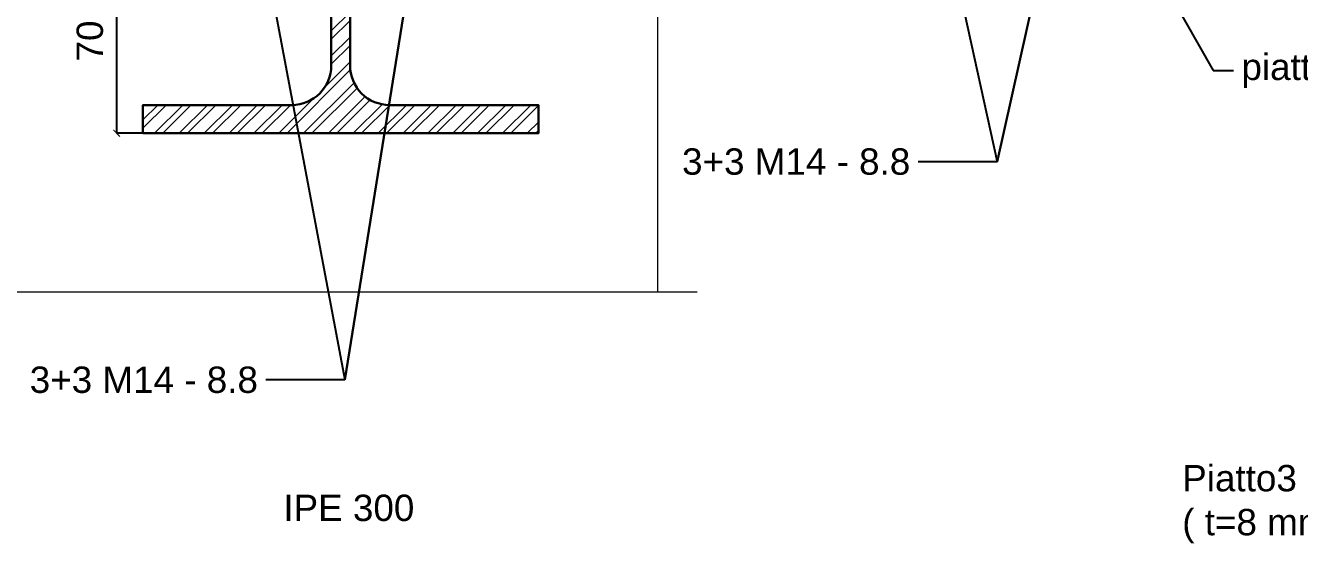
# Model space of a CAD drawing. Header units: millimetres. Extents: x 1415 to 3549, y 2194 to 4677.
# Drawn here: x 1782.9472 to 1783.4305, y 2312.5387 to 2312.7356 of the extents above; entities that cross this region are included whole.
import ezdxf
from ezdxf import colors
from ezdxf.entities.mleader import LeaderData, LeaderLine
from ezdxf.math import Vec2, Vec3

# ---------------------------------------------------------------- set-up
doc = ezdxf.new("R2010")
doc.units = ezdxf.units.MM
doc.linetypes.add('ACAD_ISO02W100', pattern=[15, 12, -3])
doc.linetypes.add('DASHDOT', pattern=[1, 0.5, -0.25, 0, -0.25])
doc.layers.get('0').update_dxf_attribs({"plot": 0})
for name, color, linetype, lineweight in [('Layer3', 7, 'Continuous', 15), ('Layer4', 7, 'Continuous', 15), ('quote', 252, 'Continuous', 5), ('sezionato particolari', 7, 'Continuous', 30), ('sezione', 18, 'ACAD_ISO02W100', 20)]:
    doc.layers.add(name, color=color, linetype=linetype, lineweight=lineweight)
doc.layers.add('retini', color=7, linetype='DASHDOT', lineweight=9, true_color=0x636466)
doc.styles.get("Standard").update_dxf_attribs({"font": 'arial.ttf'})
doc.dimstyles.new('quote acciaio', dxfattribs={"dimtxt": 0.01, "dimasz": 0.0025, "dimexe": 0, "dimexo": 0, "dimgap": 0.005, "dimtad": 2, "dimdec": 0, "dimlfac": 1000, "dimzin": 0, "dimdsep": 46, "dimtxsty": 'Standard', "dimblk": 'ARCHTICK', "dimcen": 0, "dimclre": 252, "dimadec": 0, "dimazin": 0, "dimtfac": 1, "dimtdec": 0, "dimtofl": 0, "dimtmove": 0, "dimatfit": 3, "dimfxl": 0.01, "dimfxlon": 1, "dimtolj": 1, "dimtzin": 0, "dimarcsym": 0})

# ---------------------------------------------------------------- blocks, each defined once
blk = doc.blocks.new('_ArchTick')
at = {"color": 0, "linetype": 'ByBlock', "const_width": 0.15}
blk.add_lwpolyline([(-0.5, -0.5), (0.5, 0.5)], dxfattribs=at)
blk = doc.blocks.new('*D648')
at = {"layer": 'Defpoints', "color": 0, "transparency": 16777216}
for p in [(1783.009397289673, 2312.764707761384), (1782.981732810331, 2312.694707761384), (1783.020847289674, 2312.694707761384)]:
    blk.add_point(p, dxfattribs=at)
at = {"layer": 'quote', "color": 252, "lineweight": -2, "transparency": 16777216}
for p, q in [((1782.991732810331, 2312.764707761384), (1782.981732810331, 2312.764707761384)), ((1782.991732810331, 2312.694707761384), (1782.981732810331, 2312.694707761384))]:
    blk.add_line(p, q, dxfattribs=at)
at = {"layer": 'quote', "color": 0, "linetype": 'Continuous', "lineweight": -2, "transparency": 16777216}
blk.add_line((1782.981732810331, 2312.764707761384), (1782.981732810331, 2312.694707761384), dxfattribs=at)
at = {"layer": 'quote', "color": 0, "lineweight": -2, "transparency": 16777216, "xscale": 0.0025, "yscale": 0.0025, "zscale": 0.0025}
for p, rotation in [((1782.981732810331, 2312.764707761384), 90), ((1782.981732810331, 2312.694707761384), 270)]:
    blk.add_blockref('_ArchTick', p, dxfattribs=dict(at, rotation=rotation))
at = {"layer": 'quote', "color": 0, "transparency": 16777216, "insert": (1782.971627080454, 2312.729707761383), "char_height": 0.01, "attachment_point": 5, "rotation": 90}
blk.add_mtext('\\A1;70', dxfattribs=at)

msp = doc.modelspace()

# ---------------------------------------------------------------- hatches: boundary and pattern name
at = {"layer": 'retini', "transparency": 33554687}
h = msp.add_hatch(dxfattribs=at)
h.set_pattern_fill('ANSI32', color=256, scale=0.0007)
h.set_pattern_definition([(45, (0, 0), (-0.004714634463561306, 0.004714634463561306), []), (45, (0.003143091, 0), (-0.004714634463561306, 0.004714634463561306), [])])
h.paths.add_polyline_path([(1783.141732810321, 2312.994707761384), (1783.066732810321, 2312.994707761384), (1782.991732810321, 2312.994707761384), (1782.991732810321, 2312.984007761384), (1783.048182810321, 2312.984007761384, -0.414213562373095), (1783.063182810321, 2312.969007761384), (1783.063182810321, 2312.862392795797), (1783.070282810321, 2312.862392795797), (1783.070282810321, 2312.969007761384, -0.4142135623730951), (1783.085282810321, 2312.984007761384), (1783.141732810321, 2312.984007761384)])
h.paths.add_polyline_path([(1783.070282810321, 2312.844707761384), (1783.070282810321, 2312.862392795797), (1783.063182810321, 2312.862392795797), (1783.063182810321, 2312.844707761384), (1783.063182810321, 2312.720407761384, -0.4041098915584808), (1783.04870199001, 2312.705416748995), (1783.050719173846, 2312.694707761384), (1783.066732810321, 2312.694707761384), (1783.08335130506, 2312.694707761384), (1783.085066925192, 2312.70540931501, -0.4100042529886757), (1783.070282810321, 2312.720407761384)])
h.paths.add_polyline_path([(1783.141732810321, 2312.705407761384), (1783.085066676123, 2312.705407761384), (1783.08335130506, 2312.694707761384), (1783.141732810321, 2312.694707761384)])
h.paths.add_polyline_path([(1783.04870199001, 2312.705416748995, -0.008654939544417447), (1783.048182810321, 2312.705407761384), (1782.991732810321, 2312.705407761384), (1782.991732810321, 2312.694707761384), (1783.050719173846, 2312.694707761384)])
h.paths.add_polyline_path([(1782.988858584803, 2312.800190958198), (1782.988858584803, 2312.885184136916), (1782.968251490669, 2312.885184136916), (1782.968251490669, 2312.800190958198)], flags=9)
h.paths.add_polyline_path([(1782.982002250986, 2312.719441731369), (1782.982002250986, 2312.739980612679), (1782.961395156852, 2312.739980612679), (1782.961395156852, 2312.719441731369)], flags=9)

# ---------------------------------------------------------------- linework, layer by layer
at = {"layer": 'Layer3'}
msp.add_lwpolyline([(1783.186923019797, 2313.054810070939), (1783.186923019797, 2312.634605451829)], dxfattribs=at)
at = {"layer": 'sezionato particolari'}
msp.add_lwpolyline([(1782.991732810321, 2312.984007761384), (1782.991732810321, 2312.994707761384), (1783.066732810321, 2312.994707761384), (1783.141732810321, 2312.994707761384), (1783.141732810321, 2312.984007761384), (1783.085282810321, 2312.984007761384, 0.4142135623730951), (1783.070282810321, 2312.969007761384), (1783.070282810321, 2312.844707761384), (1783.070282810321, 2312.720407761384, 0.4142135623730951), (1783.085282810321, 2312.705407761384), (1783.141732810321, 2312.705407761384), (1783.141732810321, 2312.694707761384), (1783.066732810321, 2312.694707761384), (1782.991732810321, 2312.694707761384), (1782.991732810321, 2312.705407761384), (1783.048182810321, 2312.705407761384, 0.4142135623730951), (1783.063182810321, 2312.720407761384), (1783.063182810321, 2312.844707761384), (1783.063182810321, 2312.969007761384, 0.4142135623730951), (1783.048182810321, 2312.984007761384)], format="xyb", close=True, dxfattribs=at)
at = {"layer": 'sezione', "ltscale": 0.2}
msp.add_lwpolyline([(1782.9247293714, 2312.634605451829), (1783.201938180372, 2312.634605451829)], dxfattribs=at)

# ---------------------------------------------------------------- texts
at = {"layer": 'Layer4', "char_height": 0.01, "attachment_point": 1}
for s, width, insert in [("\\A1;Piatto3 interno d'anima \\P( t=8 mm; d{\\H0.7x;\\S^ 0;}=15 mm)", 0.303342154516784, (1783.385977280008, 2312.568869481487)), ('IPE 300', 40.64842255053811, (1783.044983000708, 2312.557612430845))]:
    msp.add_mtext_dynamic_manual_height_columns(s, width=width, gutter_width=12.5, heights=[0], dxfattribs=dict(at, insert=insert))

# ---------------------------------------------------------------- dimensions: what is measured, and where the dimension line sits
at = {"layer": 'quote'}
dim = msp.add_linear_dim(base=(1782.981732810331, 2312.694707761384), p1=(1783.009397289672, 2312.764707761383), p2=(1783.020847289673, 2312.694707761383), angle=90, dimstyle='quote acciaio', dxfattribs=at)
dim.commit()
dim.dimension.update_dxf_attribs({"geometry": '*D648', "text_midpoint": (1782.971627080454, 2312.729707761383)})

# ---------------------------------------------------------------- leaders
ml = msp.add_multileader_mtext('Standard', dxfattribs=at)
ml.set_content('3+3 M14 - 8.8', color=256)
ml.set_leader_properties()
ml.build(insert=Vec2(0, 0))
ml.multileader.update_dxf_attribs({"dogleg_length": 0.03, "arrow_head_size": 0.01})
ctx = ml.context
ctx.base_point, ctx.char_height, ctx.arrow_head_size, ctx.landing_gap_size, ctx.plane_origin = Vec3(1783.194425253614, 2312.683891300154), 0.01, 0.01, 0.003, Vec3(1783.32969231099, 2312.815453764456)
ctx.text_align_type = 2
notes = []
notes.append((ctx, [(0, (1, 1, 0), (1783.315814066711, 2312.683891300154), (-1, 0), 0.03, [(1, [(1783.285923019797, 2312.819507761383), (1783.315814066711, 2312.683891300154), (1783.345923019797, 2312.819507761383)], 0, [])])]))
ctx.mtext.insert, ctx.mtext.alignment, ctx.mtext.flow_direction = Vec3(1783.282814066711, 2312.688979976825), 3, 5
ml = msp.add_multileader_mtext('Standard', dxfattribs=at)
ml.set_content('3+3 M14 - 8.8', color=256)
ml.set_leader_properties()
ml.build(insert=Vec2(0, 0))
ml.multileader.update_dxf_attribs({"dogleg_length": 0.03, "arrow_head_size": 0.01})
ctx = ml.context
ctx.base_point, ctx.char_height, ctx.arrow_head_size, ctx.landing_gap_size, ctx.plane_origin = Vec3(1782.946958931336, 2312.60111978956), 0.01, 0.01, 0.003, Vec3(1783.031882810322, 2312.794707761384)
ctx.text_align_type = 2
notes.append((ctx, [(0, (1, 1, 0), (1783.068347744433, 2312.60111978956), (-1, 0), 0.03, [(1, [(1783.031882810322, 2312.794707761384), (1783.068347744433, 2312.60111978956), (1783.099382810321, 2312.794707761384)], 0, [])])]))
ctx.mtext.insert, ctx.mtext.alignment, ctx.mtext.flow_direction = Vec3(1783.035347744433, 2312.606208466231), 3, 5
ml = msp.add_multileader_mtext('Standard', dxfattribs=at)
ml.set_content('piatto3 ', color=256)
ml.set_leader_properties()
ml.build(insert=Vec2(0, 0))
ml.multileader.update_dxf_attribs({"dogleg_length": 0.03, "arrow_head_size": 0.01})
ctx = ml.context
ctx.base_point, ctx.char_height, ctx.arrow_head_size, ctx.landing_gap_size, ctx.plane_origin, ctx.plane_x_axis, ctx.plane_y_axis = Vec3(1783.405441856119, 2312.718502692082), 0.01, 0.01, 0.003, Vec3(1783.346094840756, 2312.720865076535), Vec3(1, 2.449293598294706e-16), Vec3(-2.449293598294706e-16, 1)
notes.append((ctx, [(0, (1, 1, 0), (1783.397740063225, 2312.718502692082), (1, 2.449293598294707e-16), 0.007701792894549725, [(0, [(1783.354514602574, 2312.794707761384), (1783.397740063225, 2312.718502692082)], 0, [])])]))
ctx.mtext.insert, ctx.mtext.text_direction, ctx.mtext.rotation, ctx.mtext.flow_direction = Vec3(1783.408441856119, 2312.724890823051), Vec3(1, 2.449293598294706e-16), 2.449293598294706e-16, 5
for ctx, leaders in notes:
    for number, flags, end, landing, length, lines in leaders:
        leader = LeaderData()
        leader.index, (leader.has_last_leader_line, leader.has_dogleg_vector, leader.attachment_direction) = number, flags
        leader.last_leader_point, leader.dogleg_vector, leader.dogleg_length = Vec3(end), Vec3(landing), length
        for number, points, colour, breaks in lines:
            line = LeaderLine()
            line.index, line.vertices, line.color, line.breaks = number, Vec3.list(points), colors.encode_raw_color(colour), breaks
            leader.lines.append(line)
        ctx.leaders.append(leader)

doc.saveas('drawing.dxf')
